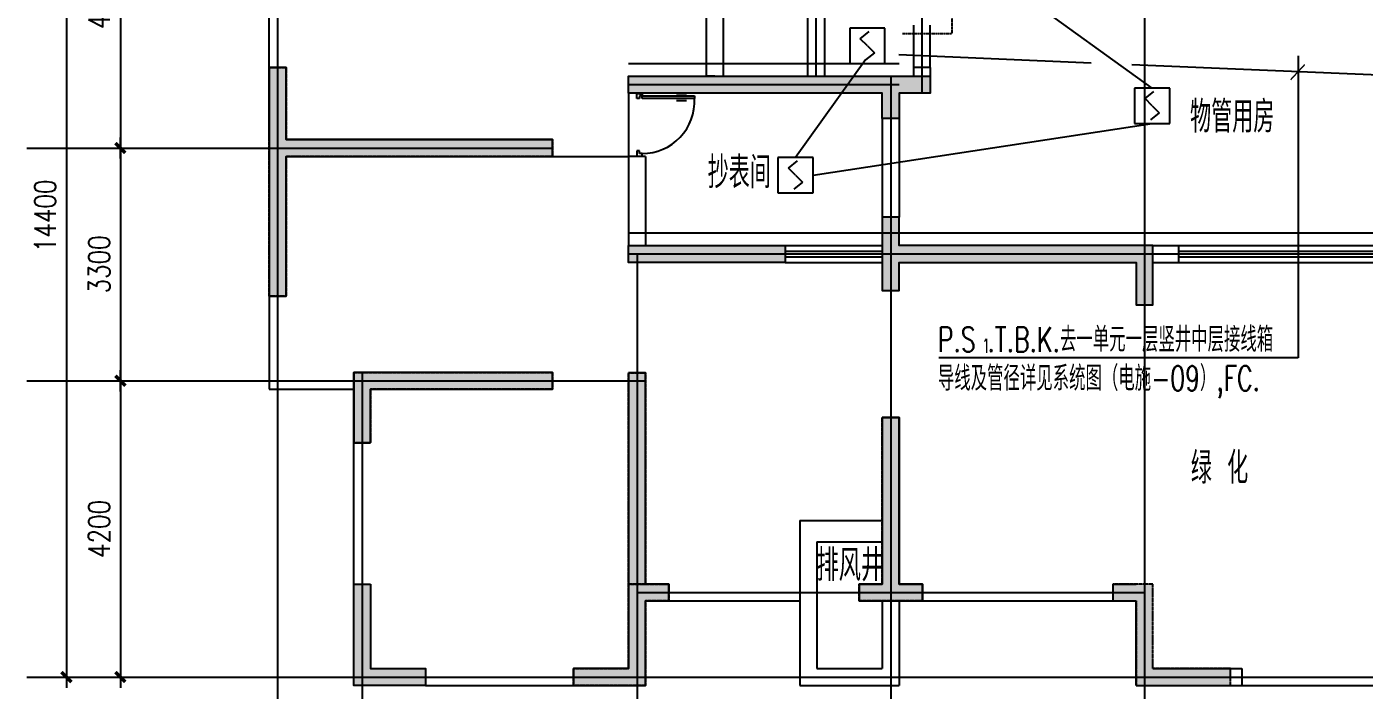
# Model space of a CAD drawing. Extents: x -170759 to 304867, y -311201 to 112352.
# Drawn here: x 191640 to 210617, y 7634 to 17039 of the extents above; entities that cross this region are included whole.
import ezdxf

# ---------------------------------------------------------------- set-up
doc = ezdxf.new("R2010")
doc.units = 0
for name, pattern in [('ACAD_ISO04W100', [30.5, 24, -3, 0.5, -3]), ('CENTER', [2, 1.25, -0.25, 0.25, -0.25]), ('DASH', [0.35, 0.25, -0.1]), ('DOTE', [2.42, 2, -0.2, 0.02, -0.2])]:
    doc.linetypes.add(name, pattern=pattern)
doc.layers.get('0').update_dxf_attribs({"linetype": 'CONTINUOUS'})
doc.layers.get('DEFPOINTS').update_dxf_attribs({"linetype": 'CONTINUOUS'})
for name, color, linetype in [('AXIS', 3, 'CONTINUOUS'), ('DOOR', 2, 'CONTINUOUS'), ('DOTE', 251, 'CONTINUOUS'), ('EQUIP', 3, 'CONTINUOUS'), ('TEX', 7, 'CONTINUOUS'), ('TEXT', 6, 'CONTINUOUS'), ('TXT', 3, 'CONTINUOUS'), ('WALL', 7, 'CONTINUOUS'), ('WINDOW', 151, 'CONTINUOUS'), ('ZXX', 2, 'ACAD_ISO04W100'), ('导线', 1, 'CONTINUOUS'), ('消防', 1, 'CONTINUOUS')]:
    doc.layers.add(name, color=color, linetype=linetype)
doc.styles.add('DIM_FONT', font='SIMPLEX.shx', dxfattribs={"width": 0.8})
doc.styles.add('HZTXT', font='txt.shx', dxfattribs={"width": 0.8, "bigfont": 'hztxt.shx'})
doc.styles.add('HZXXX', font='romans', dxfattribs={"width": 0.7, "bigfont": 'hzs'})
doc.dimstyles.new('AXIS', dxfattribs={"dimtxt": 300, "dimasz": 1, "dimexe": 250, "dimexo": 300, "dimgap": 150, "dimtad": 1, "dimdec": 0, "dimdsep": 46, "dimtxsty": 'DIM_FONT', "dimblk": '_DIMX', "dimblk1": '_DIMX', "dimblk2": '_DIMX', "dimcen": 2.5, "dimse1": 1, "dimse2": 1, "dimclrd": 3, "dimclre": 3, "dimclrt": 7, "dimadec": 0, "dimazin": 0, "dimtfac": 1, "dimtdec": 0, "dimtix": 1, "dimtmove": 2, "dimatfit": 3, "dimldrblk": '_DIMX', "dimfxl": 0, "dimtolj": 1, "dimtzin": 0, "dimarcsym": 0})

# ---------------------------------------------------------------- blocks, each defined once
blk = doc.blocks.new('_DIMX')
blk.add_line((-150, 0), (150, 0))
at = {"const_width": 50}
blk.add_lwpolyline([(-70, -70), (70, 70)], dxfattribs=at)
blk = doc.blocks.new('*D305')
at = {"layer": 'AXIS', "color": 3, "lineweight": -2}
blk.add_line((192202, 22219), (192202, 7821), dxfattribs=at)
at = {"layer": 'DEFPOINTS', "color": 0}
for p in [(193917, 22220), (192202, 7820), (193917, 7820)]:
    blk.add_point(p, dxfattribs=at)
at = {"layer": 'AXIS', "color": 3, "lineweight": -2}
for p, rotation in [((192202, 22220), 90), ((192202, 7820), 270)]:
    blk.add_blockref('_DIMX', p, dxfattribs=dict(at, rotation=rotation))
at = {"layer": 'AXIS', "color": 7, "insert": (191902, 14359), "char_height": 300, "attachment_point": 5, "rotation": 90, "style": 'DIM_FONT'}
blk.add_mtext('\\A1;14400', dxfattribs=at)
blk = doc.blocks.new('*D308')
at = {"layer": 'AXIS', "color": 3, "lineweight": -2}
blk.add_line((192968, 15319), (192968, 12021), dxfattribs=at)
at = {"layer": 'DEFPOINTS', "color": 0}
for p in [(194834, 15320), (192968, 12020), (194834, 12020)]:
    blk.add_point(p, dxfattribs=at)
at = {"layer": 'AXIS', "color": 3, "lineweight": -2}
for p, rotation in [((192968, 15320), 90), ((192968, 12020), 270)]:
    blk.add_blockref('_DIMX', p, dxfattribs=dict(at, rotation=rotation))
at = {"layer": 'AXIS', "color": 7, "insert": (192668, 13670), "char_height": 300, "attachment_point": 5, "rotation": 90, "style": 'DIM_FONT'}
blk.add_mtext('\\A1;3300', dxfattribs=at)
blk = doc.blocks.new('*D310')
at = {"layer": 'AXIS', "color": 3, "lineweight": -2}
blk.add_line((192968, 12019), (192968, 7821), dxfattribs=at)
at = {"layer": 'DEFPOINTS', "color": 0}
for p in [(194834, 12020), (192968, 7820), (194834, 7820)]:
    blk.add_point(p, dxfattribs=at)
at = {"layer": 'AXIS', "color": 3, "lineweight": -2}
for p, rotation in [((192968, 12020), 90), ((192968, 7820), 270)]:
    blk.add_blockref('_DIMX', p, dxfattribs=dict(at, rotation=rotation))
at = {"layer": 'AXIS', "color": 7, "insert": (192668, 9920), "char_height": 300, "attachment_point": 5, "rotation": 90, "style": 'DIM_FONT'}
blk.add_mtext('\\A1;4200', dxfattribs=at)
blk = doc.blocks.new('*D313')
at = {"layer": 'AXIS', "color": 3, "lineweight": -2}
blk.add_line((192968, 19519), (192968, 15321), dxfattribs=at)
at = {"layer": 'DEFPOINTS', "color": 0}
for p in [(194834, 19520), (192968, 15320), (194834, 15320)]:
    blk.add_point(p, dxfattribs=at)
at = {"layer": 'AXIS', "color": 3, "lineweight": -2}
for p, rotation in [((192968, 19520), 90), ((192968, 15320), 270)]:
    blk.add_blockref('_DIMX', p, dxfattribs=dict(at, rotation=rotation))
at = {"layer": 'AXIS', "color": 7, "insert": (192668, 17420), "char_height": 300, "attachment_point": 5, "rotation": 90, "style": 'DIM_FONT'}
blk.add_mtext('\\A1;4200', dxfattribs=at)
blk = doc.blocks.new('M_A23MCU')
for p, q in [((-0.454, 0.081), (-0.454, 0.905)), ((-0.454, 0.905), (-0.413, 0.905)), ((-0.413, 0.905), (-0.413, 0.081)), ((-0.489, 0.782), (-0.489, 0.624)), ((-0.378, 0.782), (-0.378, 0.624)), ((-0.495, -0.002), (-0.495, 0.081)), ((-0.495, 0.081), (-0.454, 0.081)), ((-0.413, 0.081), (-0.454, 0.081)), ((-0.454, 0.081), (-0.454, 0.039)), ((-0.454, 0.039), (-0.413, 0.039)), ((-0.413, 0.039), (-0.413, -0.002)), ((0.412, 0.039), (0.412, -0.002)), ((0.453, 0.039), (0.412, 0.039)), ((0.453, 0.081), (0.453, 0.039)), ((0.494, 0.081), (0.453, 0.081)), ((0.494, -0.002), (0.494, 0.081)), ((-0.413, -0.002), (-0.495, -0.002)), ((-0.495, -0.002), (-0.495, -0.002)), ((0.412, -0.002), (0.494, -0.002)), ((0.494, -0.002), (0.494, -0.002))]:
    blk.add_line(p, q)
blk.add_arc((-0.372, 0.082), 0.825, 359.9283, 92.866)
blk = doc.blocks.new('_LINKPT1')
blk.add_line((0, 0), (0, 0))
blk = doc.blocks.new('M_I14YDH')
for p, q in [((0.5, 0.5), (-0.5, 0.5)), ((-0.5, 0.5), (-0.5, -0.5)), ((-0.2, 0.2), (0.05, 0.4)), ((0.5, -0.5), (0.5, 0.5)), ((0, 0), (-0.2, 0.2)), ((0, 0), (0.2, -0.2)), ((0.2, -0.2), (-0.05, -0.4)), ((-0.5, -0.5), (0.5, -0.5))]:
    blk.add_line(p, q)
for p in [(0, 0.5), (-0.5, 0), (0.5, 0), (0, -0.5)]:
    blk.add_blockref('_LINKPT1', p)
at = {"width": 0.8, "flags": 9}
blk.add_attdef('A', (0, 0), '', height=0.00002, dxfattribs=at)

msp = doc.modelspace()

# ---------------------------------------------------------------- hatches: boundary and pattern name
at = {"layer": 'ZXX'}
for points in [[(195079.50572, 13219.72111), (195079.50572, 16459.72111), (195319.50572, 16459.72111), (195319.50572, 15439.72111), (199099.50572, 15439.72111), (199099.50572, 15199.72111), (195319.50572, 15199.72111), (195319.50572, 13219.72111)], [(200179.50572, 16099.72111), (200179.50572, 16339.72111), (204459.50572, 16339.72111), (204459.50572, 16099.72111), (204019.50572, 16099.72111), (204019.50572, 15739.72111), (203779.50572, 15739.72111), (203779.50572, 16099.72111)], [(200419.50572, 12131.5424), (200179.50572, 12131.5424), (200179.50572, 9138.13913), (200419.50572, 9138.80523)]]:
    msp.add_hatch(color=256, dxfattribs=at).paths.add_polyline_path(points)
h = msp.add_hatch(color=256, dxfattribs=at)
h.paths.add_polyline_path([(207499.50572, 13939.72111), (204019.50572, 13939.72111), (204019.50572, 14339.72111), (203899.50572, 14339.72111), (203899.50572, 13819.72111), (207499.50572, 13819.72111)])
h.paths.add_polyline_path([(207499.50572, 13819.72111), (203899.50572, 13819.72111), (203899.50572, 13299.72111), (204019.50572, 13299.72111), (204019.50572, 13699.72111), (207379.50572, 13699.72111), (207379.50572, 13099.72111), (207499.50572, 13099.72111)])
h.paths.add_polyline_path([(203899.50572, 14339.72111), (203779.50572, 14339.72111), (203779.50572, 13819.72111), (203899.50572, 13819.72111)])
h.paths.add_polyline_path([(203899.50572, 13819.72111), (203779.50572, 13819.72111), (203779.50572, 13299.72111), (203899.50572, 13299.72111)])
h.paths.add_polyline_path([(207619.50572, 13819.72111), (207499.50572, 13819.72111), (207499.50572, 13099.72111), (207619.50572, 13099.72111)])
h.paths.add_polyline_path([(207619.50572, 13939.72111), (207499.50572, 13939.72111), (207499.50572, 13819.72111), (207619.50572, 13819.72111)])
h = msp.add_hatch(color=256, dxfattribs=at)
h.paths.add_polyline_path([(201799.50572, 13819.72111), (201799.50572, 13939.72111), (200179.50572, 13939.72111), (200179.50572, 13819.72111)])
h.paths.add_polyline_path([(200299.50572, 13819.72111), (200179.50572, 13819.72111), (200179.50572, 13699.72111), (200299.50572, 13699.72111)])
h.paths.add_polyline_path([(200299.50572, 13819.72111), (200299.50572, 13699.72111), (201799.50572, 13699.72111), (201799.50572, 13819.72111)])
h.paths.add_polyline_path([(202399.50572, 13699.72111), (202399.50572, 13819.72111), (201799.50572, 13819.72111), (201799.50572, 13699.72111)])
h.paths.add_polyline_path([(201799.50572, 13939.72111), (201799.50572, 13819.72111), (202399.50572, 13819.72111), (202399.50572, 13939.72111)])
h = msp.add_hatch(color=256, dxfattribs=at)
h.paths.add_polyline_path([(199099.50572, 12019.72111), (199099.50572, 12139.72111), (196399.50572, 12139.72111), (196399.50572, 12019.72111)])
h.paths.add_polyline_path([(196399.50572, 12019.72111), (196399.50572, 11139.72111), (196519.50572, 11139.72111), (196519.50572, 11899.72111), (199099.50572, 11899.72111), (199099.50572, 12019.72111)])
h.paths.add_polyline_path([(196399.50572, 12019.72111), (196279.50572, 12019.72111), (196279.50572, 11139.72111), (196399.50572, 11139.72111)])
h.paths.add_polyline_path([(196399.50572, 12139.72111), (196279.50572, 12139.72111), (196279.50572, 12019.72111), (196399.50572, 12019.72111)])
h = msp.add_hatch(color=256, dxfattribs=at)
h.paths.add_polyline_path([(203899.50572, 11499.72111), (203779.50572, 11499.72111), (203779.50572, 9139.72111), (203449.50572, 9139.72111), (203449.50572, 9019.72111), (203899.50572, 9019.72111)])
h.paths.add_polyline_path([(204019.50572, 11499.72111), (203899.50572, 11499.72111), (203899.50572, 9019.72111), (204349.50572, 9019.72111), (204349.50572, 9139.72111), (204019.50572, 9139.72111)])
h.paths.add_polyline_path([(204349.50572, 9019.72111), (203899.50572, 9019.72111), (203899.50572, 8899.72111), (204349.50572, 8899.72111)])
h.paths.add_polyline_path([(203899.50572, 9019.72111), (203449.50572, 9019.72111), (203449.50572, 8899.72111), (203899.50572, 8899.72111)])
h = msp.add_hatch(color=256, dxfattribs=at)
h.paths.add_polyline_path([(196519.50572, 9139.72111), (196399.50572, 9139.72111), (196399.50572, 7819.72111), (197299.50572, 7819.72111), (197299.50572, 7939.72111), (196519.50572, 7939.72111)])
h.paths.add_polyline_path([(196399.50572, 9139.72111), (196279.50572, 9139.72111), (196279.50572, 7819.72111), (196399.50572, 7819.72111)])
h.paths.add_polyline_path([(197299.50572, 7819.72111), (196399.50572, 7819.72111), (196399.50572, 7699.72111), (197299.50572, 7699.72111)])
h.paths.add_polyline_path([(196399.50572, 7819.72111), (196279.50572, 7819.72111), (196279.50572, 7699.72111), (196399.50572, 7699.72111)])
h = msp.add_hatch(color=256, dxfattribs=at)
h.paths.add_polyline_path([(200299.50572, 9019.72111), (200299.50572, 7819.72111), (200419.50572, 7819.72111), (200419.50572, 8899.72111), (200749.50572, 8899.72111), (200749.50572, 9019.72111)])
h.paths.add_polyline_path([(200299.50572, 9138.47218), (200299.50572, 9019.72111), (200749.50572, 9019.72111), (200749.50572, 9139.72111)])
h.paths.add_polyline_path([(200179.50572, 7939.72111), (199399.50572, 7939.72111), (199399.50572, 7819.72111), (200299.50572, 7819.72111), (200299.50572, 9138.47218), (200179.50572, 9138.13913)])
h.paths.add_polyline_path([(200299.50572, 7699.72111), (200419.50572, 7699.72111), (200419.50572, 7819.72111), (200399.50572, 7819.72111), (200299.50572, 7819.72111)])
h.paths.add_polyline_path([(200299.50572, 7699.72111), (200299.50572, 7819.72111), (199399.50572, 7819.72111), (199399.50572, 7699.72111)])
h = msp.add_hatch(color=256, dxfattribs=at)
h.paths.add_polyline_path([(207499.50572, 9139.72111), (207049.50572, 9139.72111), (207049.50572, 9019.72111), (207499.50572, 9019.72111)])
h.paths.add_polyline_path([(207499.50572, 9019.72111), (207049.50572, 9019.72111), (207049.50572, 8899.72111), (207379.50572, 8899.72111), (207379.50572, 7819.72111), (207499.50572, 7819.72111)])
h.paths.add_polyline_path([(207619.50572, 9139.72111), (207499.50572, 9139.72111), (207499.50572, 7819.72111), (208719.50572, 7819.72111), (208719.50572, 7939.72111), (207619.50572, 7939.72111)])
h.paths.add_polyline_path([(208719.50572, 7819.72111), (207499.50572, 7819.72111), (207499.50572, 7699.72111), (208719.50572, 7699.72111)])
h.paths.add_polyline_path([(207499.50572, 7819.72111), (207379.50572, 7819.72111), (207379.50572, 7699.72111), (207499.50572, 7699.72111)])

# ---------------------------------------------------------------- linework, layer by layer
at = {"layer": 'DOOR'}
for p, q in [((195079.50572, 15439.72111), (195079.50572, 18859.72111)), ((200179.50572, 16099.72111), (200179.50572, 15199.72111)), ((199099.50572, 15199.72111), (200179.50572, 15199.72111)), ((195079.50572, 13219.72111), (195079.50572, 11899.72111)), ((196279.50572, 7699.72111), (196279.50572, 12139.72111)), ((195079.50572, 11899.72111), (196279.50572, 11899.72111)), ((202609.50572, 10039.72111), (203779.50572, 10039.72111)), ((202609.50572, 10039.72111), (202609.50572, 7699.72111)), ((202849.50572, 9739.72111), (202849.50572, 7939.72111)), ((202849.50572, 9739.72111), (203779.50572, 9739.72111)), ((200749.50572, 8899.72111), (202609.50572, 8899.72111)), ((203779.50572, 8899.72111), (203779.50572, 7939.72111)), ((204019.50572, 8899.72111), (204019.50572, 7699.72111)), ((202849.50572, 7939.72111), (203779.50572, 7939.72111)), ((197299.50572, 7699.72111), (199399.50572, 7699.72111)), ((202609.50572, 7699.72111), (204019.50572, 7699.72111))]:
    msp.add_line(p, q, dxfattribs=at)
at = {"layer": 'DOOR', "linetype": 'DASH'}
for p, q in [((204349.50572, 8899.72111), (207049.50572, 8899.72111)), ((208879.50572, 7699.72111), (210979.50572, 7699.72111))]:
    msp.add_line(p, q, dxfattribs=at)
at = {"layer": 'DOTE', "linetype": 'DOTE', "ltscale": 0.5}
for p, q in [((195199.50572, 24660.80411), (195199.50572, 5157.00217)), ((204339.50572, 18139.72111), (204339.50572, 16099.72111)), ((202839.50572, 16339.72111), (202839.50572, 18019.72111)), ((207499.50572, 18019.72111), (207499.50572, 5031.54128)), ((200179.50572, 16519.72111), (204019.50572, 16519.72111)), ((203899.50572, 16339.72111), (203899.50572, 5031.54128)), ((200179.50572, 16219.72111), (204019.50572, 16219.72111)), ((191639.96073, 15319.72111), (199099.50572, 15319.72111)), ((200179.50572, 14119.72111), (211099.50572, 14119.72111)), ((200179.50572, 13819.72111), (211099.50572, 13819.72111)), ((200299.50572, 13819.72111), (200299.50572, 5031.54128)), ((191639.96073, 12019.72111), (200419.50572, 12019.72111)), ((195199.50572, 12019.72111), (200419.50572, 12019.72111)), ((196399.50572, 12139.72111), (196399.50572, 5031.54128)), ((200299.50572, 9019.72111), (207499.50572, 9019.72111)), ((191639.96073, 7819.72111), (211099.50572, 7819.72111))]:
    msp.add_line(p, q, dxfattribs=at)
at = {"layer": 'TEXT', "color": 3}
for p, q in [((209680.40014, 16625.58362), (209680.40014, 12348.12409)), ((209680.40014, 12348.12409), (204580.03993, 12348.12409))]:
    msp.add_line(p, q, dxfattribs=at)
at = {"layer": 'TEXT', "color": 3, "const_width": 20}
msp.add_lwpolyline([(209772.444, 16502.93248), (209573.01556, 16288.29289)], dxfattribs=at)
at = {"layer": 'WALL'}
for p, q in [((201279.50572, 17899.72111), (201280.91019, 16339.72111)), ((201519.50572, 17899.72111), (201519.50572, 16339.72111)), ((202719.50572, 17899.72111), (202719.50572, 16339.72111)), ((202959.50572, 17179.72111), (202959.50572, 16339.72111)), ((201279.50572, 16339.72111), (201280.91019, 16339.72111)), ((201400.91019, 16339.72111), (201280.91019, 16339.72111)), ((201399.50572, 16339.72111), (201400.91019, 16339.72111)), ((202719.50572, 16339.72111), (202719.50572, 16339.72111)), ((202959.50572, 16339.72111), (202959.50572, 16339.72111)), ((204459.50572, 16459.72111), (204219.50572, 16459.72111)), ((204219.50572, 16459.72111), (204219.50572, 16339.72111)), ((204219.50572, 16459.72111), (204219.50572, 16339.72111)), ((204459.50572, 16459.72111), (204459.50572, 16099.72111)), ((204459.50572, 16459.72111), (204459.50572, 16099.72111)), ((203779.50572, 15739.72111), (203779.50572, 14339.72111)), ((204019.50572, 15739.72111), (204019.50572, 14339.72111)), ((195319.50572, 15439.72111), (199099.50572, 15439.72111)), ((200179.50572, 15199.72111), (200179.50572, 13939.72111)), ((200419.50572, 15199.72111), (200179.50572, 15199.72111)), ((200419.50572, 15199.72111), (200419.50572, 13939.72111)), ((207619.50572, 13939.72111), (207979.50572, 13939.72111)), ((207979.50572, 13939.72111), (207979.50572, 13699.72111)), ((207619.50572, 13699.72111), (207979.50572, 13699.72111)), ((203779.50572, 11499.72111), (204019.50572, 11499.72111)), ((203779.50572, 11499.72111), (203779.50572, 11019.72111)), ((204019.50572, 11499.72111), (204019.50572, 9139.72111)), ((203779.50572, 9819.72111), (203779.50572, 9139.72111)), ((204019.50572, 9819.72111), (204019.50572, 9139.72111)), ((203449.50572, 9139.72111), (203449.50572, 8899.72111)), ((203449.50572, 9139.72111), (203779.50572, 9139.72111)), ((204019.50572, 9139.72111), (204349.50572, 9139.72111)), ((204349.50572, 9139.72111), (204349.50572, 8899.72111)), ((207049.50572, 9139.72111), (207379.50572, 9139.72111)), ((207049.50572, 9139.72111), (207049.50572, 8899.72111)), ((203449.50572, 8899.72111), (204349.50572, 8899.72111)), ((207049.50572, 8899.72111), (207379.50572, 8899.72111)), ((207379.50572, 7699.72111), (207379.50572, 8899.72111)), ((207619.50572, 7939.72111), (208879.50572, 7939.72111)), ((208879.50572, 7939.72111), (208879.50572, 7699.72111)), ((208879.50572, 7919.72111), (208879.50572, 7699.72111)), ((207379.50572, 7699.72111), (208879.50572, 7699.72111))]:
    msp.add_line(p, q, dxfattribs=at)
at = {"layer": 'WALL', "color": 8}
for p, q in [((204219.50572, 17059.72111), (204219.50572, 16459.72111)), ((204459.50572, 16459.72111), (204459.50572, 17059.72111))]:
    msp.add_line(p, q, dxfattribs=at)
at = {"layer": 'WALL'}
for points in [[(195079.50572, 16459.72111), (195079.50572, 13219.72111), (195319.50572, 13219.72111), (195319.50572, 15199.72111), (199099.50572, 15199.72111), (199099.50572, 15439.72111), (195319.50572, 15439.72111), (195319.50572, 16459.72111)], [(200179.50572, 16099.72111), (200179.50572, 16339.72111), (201279.50572, 16339.72111), (201280.91019, 16339.72111), (201402.31466, 16339.72111), (201400.91019, 16339.72111), (202719.50572, 16339.72111), (202719.50572, 16339.72111), (202959.50572, 16339.72111), (202959.50572, 16339.72111), (204459.50572, 16339.72111), (204459.50572, 16099.72111), (204019.50572, 16099.72111), (204019.50572, 15739.72111), (203779.50572, 15739.72111), (203779.50572, 16099.72111), (200179.50572, 16099.72111)], [(203779.50572, 14339.72111), (203779.50572, 13299.72111), (204019.50572, 13299.72111), (204019.50572, 13699.72111), (207379.50572, 13699.72111), (207379.50572, 13099.72111), (207619.50572, 13099.72111), (207619.50572, 13939.72111), (204019.50572, 13939.72111), (204019.50572, 14339.72111)], [(200179.50572, 13939.72111), (202399.50572, 13939.72111), (202399.50572, 13699.72111), (200179.50572, 13699.72111)], [(196519.50572, 11139.72111), (196519.50572, 11899.72111), (199099.50572, 11899.72111), (199099.50572, 12139.72111), (196279.50572, 12139.72111), (196279.50572, 11139.72111)], [(200179.50572, 12131.5424), (200179.50572, 7939.72111), (199399.50572, 7939.72111), (199399.50572, 7699.72111), (200419.50572, 7699.72111), (200419.50572, 8899.72111), (200749.50572, 8899.72111), (200748.83963, 9139.71926), (200419.50572, 9139.72111), (200419.50572, 12131.5424)], [(203779.50572, 11499.72111), (203779.50572, 9139.72111), (203449.50572, 9139.72111), (203449.50572, 8899.72111), (204349.50572, 8899.72111), (204349.50572, 9139.72111), (204019.50572, 9139.72111), (204019.50572, 11499.72111)], [(196519.50572, 9139.72111), (196519.50572, 7939.72111), (197299.50572, 7939.72111), (197299.50572, 7699.72111), (196279.50572, 7699.72111), (196279.50572, 9139.72111)]]:
    msp.add_lwpolyline(points, close=True, dxfattribs=at)
at = {"layer": 'WINDOW'}
for p, q in [((202399.50572, 13939.72111), (203779.50572, 13939.72111)), ((202399.50572, 13859.72111), (203779.50572, 13859.72111)), ((207979.50572, 13939.72111), (210979.50572, 13939.72111)), ((207979.50572, 13859.72111), (210979.50572, 13859.72111)), ((202399.50572, 13779.72111), (203779.50572, 13779.72111)), ((202399.50572, 13699.72111), (203779.50572, 13699.72111)), ((207979.50572, 13779.72111), (210979.50572, 13779.72111)), ((207979.50572, 13699.72111), (210979.50572, 13699.72111))]:
    msp.add_line(p, q, dxfattribs=at)
at = {"layer": 'ZXX'}
for points in [[(195079.50572, 13219.72111), (195079.50572, 16459.72111), (195319.50572, 16459.72111), (195319.50572, 15439.72111), (199099.50572, 15439.72111), (199099.50572, 15199.72111), (195319.50572, 15199.72111), (195319.50572, 13219.72111), (195079.50572, 13219.72111)], [(200179.50572, 16099.72111), (200179.50572, 16339.72111), (204459.50572, 16339.72111), (204459.50572, 16099.72111), (204019.50572, 16099.72111), (204019.50572, 15739.72111), (203779.50572, 15739.72111), (203779.50572, 16099.72111), (200179.50572, 16099.72111)], [(207379.50572, 13099.72111), (207619.50572, 13099.72111), (207619.50572, 13939.72111), (204019.50572, 13939.72111), (204019.50572, 14339.72111), (203779.50572, 14339.72111), (203779.50572, 13299.72111), (204019.50572, 13299.72111), (204019.50572, 13699.72111), (207379.50572, 13699.72111), (207379.50572, 13099.72111)], [(200179.50572, 13699.72111), (200179.50572, 13939.72111), (202399.50572, 13939.72111), (202399.50572, 13699.72111), (200179.50572, 13699.72111)], [(196519.50572, 11139.72111), (196279.50572, 11139.72111), (196279.50572, 12139.72111), (199099.50572, 12139.72111), (199099.50572, 11899.72111), (196519.50572, 11899.72111), (196519.50572, 11139.72111)], [(200179.50572, 9138.13913), (200179.50572, 12131.5424), (200419.50572, 12131.5424), (200419.50572, 9138.13913), (200179.50572, 9138.13913)], [(203449.50572, 8899.72111), (203449.50572, 9139.72111), (203779.50572, 9139.72111), (203779.50572, 11499.72111), (204019.50572, 11499.72111), (204019.50572, 9139.72111), (204349.50572, 9139.72111), (204349.50572, 8899.72111), (203449.50572, 8899.72111)], [(196279.50572, 9139.72111), (196519.50572, 9139.72111), (196519.50572, 7939.72111), (197299.50572, 7939.72111), (197299.50572, 7699.72111), (196279.50572, 7699.72111), (196279.50572, 9139.72111)], [(199399.50572, 7699.72111), (199399.50572, 7939.72111), (200179.50572, 7939.72111), (200179.50572, 9138.13913), (200749.50572, 9139.72111), (200749.50572, 8899.72111), (200419.50572, 8899.72111), (200419.50572, 7699.72111), (199399.50572, 7699.72111)], [(208719.50572, 7699.72111), (208719.50572, 7939.72111), (207619.50572, 7939.72111), (207619.50572, 9139.72111), (207049.50572, 9139.72111), (207049.50572, 8899.72111), (207379.50572, 8899.72111), (207379.50572, 7699.72111), (208719.50572, 7699.72111)]]:
    msp.add_lwpolyline(points, dxfattribs=at)
at = {"layer": '导线', "color": 1}
for p, q in [((206742.45688, 16524.70825), (204013.67027, 16640.10066)), ((214207.24653, 16209.04412), (207320.6975, 16500.25615))]:
    msp.add_line(p, q, dxfattribs=at)
at = {"layer": '消防', "linetype": 'CENTER', "ltscale": 0.5}
msp.add_line((204771.1956, 16945.51099), (204776.66002, 18139.72111), dxfattribs=at)
at = {"layer": '消防'}
for p, q in [((207607.68936, 16170.26782), (204877.74734, 18139.72111)), ((203541.80191, 16569.97115), (202548.57681, 15186.63132)), ((202798.57681, 14936.63132), (207607.68936, 15670.26782))]:
    msp.add_line(p, q, dxfattribs=at)
at = {"layer": '消防', "linetype": 'CENTER', "ltscale": 0.25}
msp.add_line((204066.99645, 16945.51099), (204771.1956, 16945.51099), dxfattribs=at)

# ---------------------------------------------------------------- block references
at = {"layer": 'EQUIP', "xscale": 500, "yscale": 500, "zscale": 500}
for p in [(203566.80191, 16769.97115), (207607.68936, 15920.26782), (202548.57681, 14936.63132)]:
    msp.add_blockref('M_I14YDH', p, dxfattribs=at)
at = {"layer": 'WINDOW', "xscale": -900, "yscale": -900, "zscale": 900, "rotation": 90}
msp.add_blockref('M_A23MCU', (200299.50572, 15649.72111), dxfattribs=at)

# ---------------------------------------------------------------- texts
at = {"layer": 'TEX', "color": 3, "style": 'HZXXX', "text_generation_flag": 6, "width": 0.7}
for s, height, p in [('物管用房', 450, (208146.06693, 15538.94572)), ('抄表间', 450, (201301.1051, 14750.17089)), ('P.S .T.B.K.去一单元一层竖井中层接线箱', 350, (204567.51453, 12431.41084)), ('1', 200, (205191.77344, 12416.62874)), ('导线及管径详见系统图（电施-09）,FC.', 350, (204567.51453, 11880.35106)), ('绿 化', 450, (208156.75837, 10560.97908))]:
    msp.add_text(s, height=height, rotation=180, dxfattribs=at).set_placement(p)
at = {"layer": 'TXT', "color": 3, "linetype": 'Continuous', "style": 'HZTXT', "width": 0.7}
msp.add_text('排风井', height=450, dxfattribs=at).set_placement((202845.32521, 9181.28597, 0))

# ---------------------------------------------------------------- dimensions: what is measured, and where the dimension line sits
at = {"layer": 'AXIS'}
dim = msp.add_linear_dim(base=(192202.16348, 7819.72111), p1=(193916.60103, 22219.72111), p2=(193916.60103, 7819.72111), angle=270, dimstyle='AXIS', dxfattribs=at)
dim.commit()
dim.dimension.update_dxf_attribs({"geometry": '*D305', "text_midpoint": (191902.16348, 14358.50653), "dimtype": 160})
for base, p1, p2, picture, middle in [((192967.78185, 15319.72111), (194834.27226, 19519.72111), (194834.27226, 15319.72111), '*D313', (192667.78185, 17419.72111)), ((192967.78185, 12019.72111), (194834.27226, 15319.72111), (194834.27226, 12019.72111), '*D308', (192667.78185, 13669.72111)), ((192967.78185, 7819.72111), (194834.27226, 12019.72111), (194834.27226, 7819.72111), '*D310', (192667.78185, 9919.72111))]:
    dim = msp.add_linear_dim(base=base, p1=p1, p2=p2, angle=270, dimstyle='AXIS', override={"dimse1": 1}, dxfattribs=at)
    dim.commit()
    dim.dimension.update_dxf_attribs({"geometry": picture, "text_midpoint": middle})
msp.add_linear_dim(base=(227119.50572, 5494.86419), p1=(195079.50572, 7807.58454), p2=(227119.50572, 7807.58454), location=(210449.01809, 5794.86419), dimstyle='AXIS', dxfattribs=at).render()

doc.saveas('drawing.dxf')
